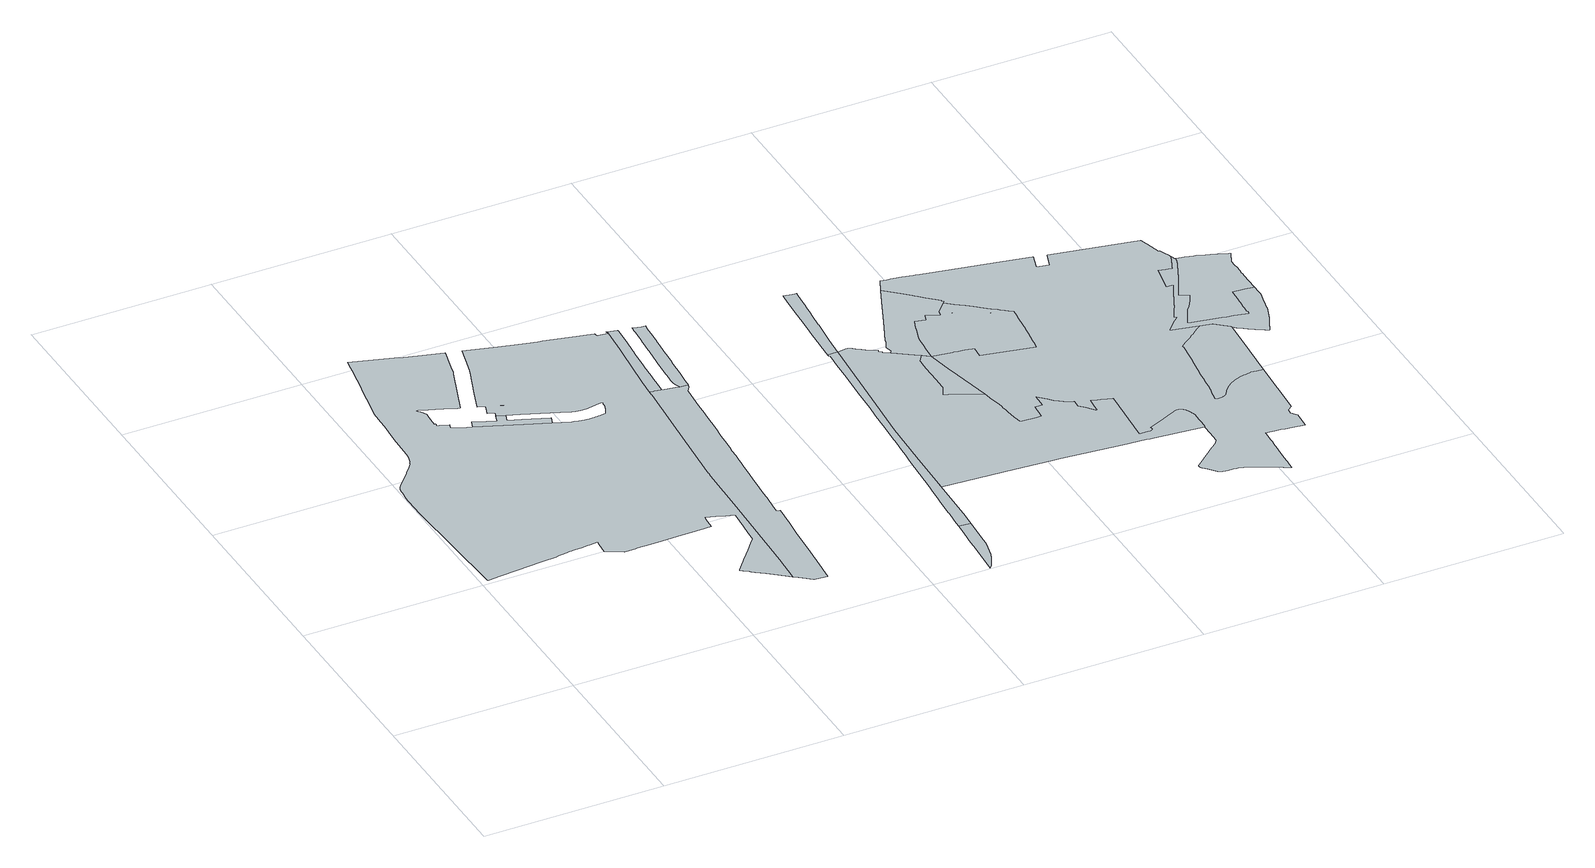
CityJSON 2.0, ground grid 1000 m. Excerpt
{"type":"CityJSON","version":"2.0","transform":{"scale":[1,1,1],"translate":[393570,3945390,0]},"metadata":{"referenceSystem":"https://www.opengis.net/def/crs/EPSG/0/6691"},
"CityObjects":{
"object1":{"type":"GenericCityObject","attributes":{"function":"25","validFromType":"1","custodian":"江東区","notificationNumber":"江東区告示第157号","prefecture":"13","city":"13100"},"geometry":[{"type":"MultiSurface","lod":"1","boundaries":[[[0,1,2,3,4,5,6,7,8,9,10,11,12,13,14,15,16,17,18,19,20,21,22,23,24,25,26,27,28,29,30,31,32,33,34,35,36,37,38,39,40,41,42,43,44,45,46,47,48,49,50,51,52,53,54,55,56,57,58,59,60,61,62,63,64,65,66,67,68,69,70,71,72,73,74,75,76,77,78,79,80,81,82,83,84,85,86,87,88,89,90,91,92,93,94,95,96,97,98,99,100,101,102,103,104,105,106,107,108,109,110,111,112,113,114,115,116,117,118,119,120,121,122,123,124,125,126,127,128,129,130,131,132,133,134,135,136,137,138,139,140,141,142,143,144,145,146,147,148,149,150,151,152,153,154,155,156,157,158,159,160,161,162,163,164,165,166,167,168,169,170,171,172,173,174,175,176,177,178,179,180,181,182,183,184,185,186,187,188,189,190,191,192,193,194,195,196,197,198,199,200,201,202,203,204,205,206,207,208,209,210,211,212,213,214,215,216,217,218,219,220,221,222,223,224,225,226,227,228,229,230,231,232,233,234,235,236,237,238,239,240,241,242,243,244,245,246,247,248,249,250,251,252,253,254,255,256,257,258,259,260,261,262,263,264,265,266,267,268,269,270,271,272,273,274,275,276,277,278,279,280,281,282,283,284,285,286,287,288,289,290,291,292,293,294,295,296,297,298,299,300,301,302,303,304,305,306,307,308,309,310,311,312,313,314,315,316,317,318,319,320,321,322,323,324,325,326,327,328,329,330,331,332,333,334,335,336,337,338,339,340,341,342,343,344,345,346,347,348,349,350,351,352,353,354,355,356,357,358,359,360,361,362,363,364,365,366,367,368,369,370,371,372,373,374,375,376,377,378,379,380,381,382,383,384,385,386,387,388,389,390,391,392,393,394,395,396,397,398,399,400,401,402,403,404,405,406,407,408,409,410,411,412,413,414,415,416,417,418,419,420,421,422,423,424,425,426,427,428,429,430,431,432,433,434,435,436,437,438,439,440,441,442,443,444,445,446,447,448,449,450,451,452,453,454,455,456,457,458,459,460,461,462,463,464,465,466,467,468,469,470,471,472,473,474,475,476,477,478,479,480,481,482,483,484,485,486,487,488,489,490,491,492,493,494,495,496,497,498,499,500,501,502,503,504,505,506,507,508,509,510,511,512,513,514,515,516,517,518,519,520,521,522]]]}]},
"object2":{"type":"GenericCityObject","attributes":{"function":"5","validFromType":"1","custodian":"東京都","notificationNumber":"不明","prefecture":"13","city":"13100","floorAreaRate":3},"geometry":[{"type":"MultiSurface","lod":"1","boundaries":[[[523,524,53,54,55,56,57,525,526,527,528,234,529,530,531,532,533,534,535,536,537,538,539,540,541,542,543,544,545,546,547,548,549,550,551,552,553,554,555,232,556,557,558,559,58,560,561,562,563,564]]]}]},
"object3":{"type":"GenericCityObject","attributes":{"function":"13","validFromType":"1","custodian":"東京都","notificationNumber":"不明","prefecture":"13","city":"13100","floorAreaRate":2},"geometry":[{"type":"MultiSurface","lod":"1","boundaries":[[[565,513,512,511,510,509,508,507,506,505,566,567,568,569,570,571,572,573,574,575,576,577,578,579,580,581,582,583,584,585,586,587,588,589,590,591,592,593,594,595,596,597,598,599,600,601,602,603,604,605,606,607,608,609,610,611,612]]]}]},
"object4":{"type":"GenericCityObject","attributes":{"function":"25","validFromType":"1","custodian":"江東区","notificationNumber":"江東区告示第157号","prefecture":"13","city":"13100"},"geometry":[{"type":"MultiSurface","lod":"1","boundaries":[[[613,614,615,616,617,618,619,620,621,622,623,624,625,626,627,628,629,630,631,632,633,634,635,636,637,638,639,640,641,642,643,644,645,646,647,648,649,650,651,652,653,654,655,656,657,658,659,660,661,662,663,664,665,666,667,668,669,670,671,672,673,674,675,676,606,607,608,609,677,678,679,680,681,682,683,684,685,686,687,688,689,690,522,521,520,519,518,517,516,515,514,513,512,511,510,509,508,507,506,505,566,567,568,569,570,571,572,573,574,575,576,577,578,579,580,581,582,583,584,585,586,587,588,589,590,591,592,593,594,595,596,597,598,599,600,601,602,603,604,605,691,692,693,694,695,696,697,698,699,700,701,702,703,704,705,706,707,708,709,710]]]}]},
"object5":{"type":"GenericCityObject","attributes":{"function":"18","validFromType":"3","custodian":"江戸川区","notificationNumber":"江戸川区告示第281号","prefecture":"13","city":"13100"},"geometry":[{"type":"MultiSurface","lod":"1","boundaries":[[[711,712,713,714,715,716,717,718,719,720,721,722,723,724,725,726,727,728,729,730,731,732,733,734,735,736,737,738,739,740,741,742,743,744,745,746,747,748,749,750]]]}]},
"object6":{"type":"GenericCityObject","attributes":{"function":"25","validFromType":"3","custodian":"江戸川区","notificationNumber":"江戸川区告示第14号","prefecture":"13","city":"13100"},"geometry":[{"type":"MultiSurface","lod":"1","boundaries":[[[751,752,753,754,755,756,757,758,759,760,761,762,763,764,720,721,722,723,724,725,726,727,728,729,730,731,732,733,734,735,736,737,738,739,740,741,742,743,744,745,746,747,748,749,765,766,767,768,769,770,771,772,773,774,775,776,777,778,779,711,712,713,714,715,716,717,718,780,781,782,783,784,785,786,787,788,789,790]]]}]},
"object7":{"type":"GenericCityObject","attributes":{"function":"3","validFromType":"3","custodian":"東京都","notificationNumber":"東京都告示第1073号","prefecture":"13","city":"13100","floorAreaRate":2},"geometry":[{"type":"MultiSurface","lod":"1","boundaries":[[[713,714,715,716,717,718,719,720,721,722,723,724,725,726,727,728,729,730,731,732,733,734,735,736,737,738,739,740,741,742,791]]]}]},
"object8":{"type":"GenericCityObject","attributes":{"function":"5","validFromType":"3","custodian":"東京都","notificationNumber":"東京都告示第1073号","prefecture":"13","city":"13100","floorAreaRate":2},"geometry":[{"type":"MultiSurface","lod":"1","boundaries":[[[792,793,794,795,796,797,798,799,800,801,802,803,804,805,806]]]}]},
"object9":{"type":"GenericCityObject","attributes":{"function":"3","validFromType":"3","custodian":"東京都","notificationNumber":"東京都告示第1073号","prefecture":"13","city":"13100","floorAreaRate":2},"geometry":[{"type":"MultiSurface","lod":"1","boundaries":[[[807,808,809,810,811,812,813,814,815,816,719,718,717,716,715,714,713,791,817,818,819,820,821,822,823,824,825,826,827,828,829,830,831,832,833,834,835,836,837,838,839,840,841,842,843,844,845,846,847,848,849,850,851,852,853,854,855,856,857,858,859,860,861,862,863,864,865,866,867,868,869,870,871,872,873,874,875,876,877,878,879,880,881,882,883,884,885,886,887,888,889,890,891,892,893,894,895,896,897,898,899,900,901,902,903,904,905,906,907,908,909,910,911,912,913,914,915,916,917,918,919,920,921,922,923,924,925,926,927,928,929,930,931,932,933,803,802,801,800,799,798,797,796,795,794,793,792,934,935,936,937,938,939,940,941,942,943,944,945,946,947,948,949,950,951,952,953,954,955,956,957]]]}]},
"object10":{"type":"GenericCityObject","attributes":{"function":"5","validFromType":"3","custodian":"東京都","notificationNumber":"東京都告示第1073号","prefecture":"13","city":"13100","floorAreaRate":3},"geometry":[{"type":"MultiSurface","lod":"1","boundaries":[[[958,959,960,961,962,963,964,965,966,967,968,969,970,971,972,973,974,935,934,792,806,975,976,977,978,979,980,981,982,983,984,985,986,987,988,989,990,991,992]]]}]},
"object11":{"type":"GenericCityObject","attributes":{"function":"24","validFromType":"3","custodian":"江戸川区","notificationNumber":"江戸川区告示第282号","prefecture":"13","city":"13100"},"geometry":[{"type":"MultiSurface","lod":"1","boundaries":[[[993,994,995,989,988,987,986,985,984,983,982,981,980,979,978,977,976,975,806,996,997,998,999,1000,1001,1002,1003,1004,1005,1006,1007,1008,1009,1010,1011,1012,1013,1014,1015,1016,1017,1018,1019,1020,1021,1022,1023,1024,1025,1026,1027,1028]]]}]},
"object12":{"type":"GenericCityObject","attributes":{"function":"9","validFromType":"3","custodian":"東京都","notificationNumber":"東京都告示第1073号","prefecture":"13","city":"13100","floorAreaRate":4},"geometry":[{"type":"MultiSurface","lod":"1","boundaries":[[[989,988,987,986,985,984,983,982,981,980,979,978,977,976,975,806,996,997,1029,1030,1031,1032,1033,1034,1035,1036,1037,1038,1039,1040,1041,1042,1043,1044,1045,1046,1047,1048,1049,1050,1051,1052,1053,1054,1055,1056,1057,1058,1059,1060,1061,1003,1004,1005,1006,1007,1008,1009,1010,1011,1012,1013,1014,1015,1016,1017,1018,1019,1020,1021,1022,1023,1024,1025,1026,1027,1028,993,994,995]]]}]},
"object13":{"type":"GenericCityObject","attributes":{"function":"10","validFromType":"3","custodian":"東京都","notificationNumber":"東京都告示第1073号","prefecture":"13","city":"13100","floorAreaRate":5},"geometry":[{"type":"MultiSurface","lod":"1","boundaries":[[[1061,1060,1059,1058,1057,1056,1055,1054,1053,1052,1051,1050,1049,1048,1047,1046,1045,1044,1043,1042,1041,1040,1039,1038,1037,1036,1035,1034,1033,1032,1031,1030,1029,997,998,999,1000,1001,1002,1003]]]}]},
"object14":{"type":"GenericCityObject","attributes":{"function":"18","validFromType":"3","custodian":"江戸川区","notificationNumber":"江戸川区告示第455号","prefecture":"13","city":"13100"},"geometry":[{"type":"MultiSurface","lod":"1","boundaries":[[[805,804,803,933,932,931,930,929,928,927,926,925,924,923,922,921,920,919,918,917,916,915,914,913,912,911,910,909,908,907,906,905,904,903,902,901,900,899,898,897,896,895,894,893,892,891,890,889,888,887,886,885,884,883,882,881,880,879,878,877,876,875,874,873,872,871,870,869,868,867,866,865,864,863,862,861,860,859,858,857,856,855,854,853,852,851,850,849,848,847,846,845,844,843,842,841,840,839,838,837,836,835,834,833,832,831,830,829,828,827,826,825,1062,1063,1064,1065,1066,1067,1068,1069,1070,1071,1072,1073,1074,1075,1076,1077,1078,1079,1080,1081,1082,1083,1084,1085,1086,1087,1088,1089,1090,1091,1092,1093,1094,1095,1096,1097,1098,1099,1100,1101,1102,1103,1104,1105,1106,1107,1108,1109,1110,1111,1112,1113,1114,1115,1116,1117,1118,1119,1120,1121,1122,1123,1124,1125,1126,1127,1128,1129,1130,1131,1132,1133,1134,1135,1136,1137,1138,1139,1140,1141,1142,1143,1144,1145,1146,1147,1148,1149,1150,1151,1152,1153,1154,1155,1156,1157,1158,1159,1160,1161,1162,1163,1164,1165,1166,1167,1168,1169,1170,1171,1172,1173,1174,1175,1176,1177,1178,1179,1180,1181,1182,1183,1184,1185,1186,1187,1188,1189,1190,1191,1192,1193,1194,1195,1196,1197,1198,1199,1200,1201,1202,1203,1204,1205,1206,1207,1208,1209,1210,1211,1212,1213,1214,1215,1216,1217,1218,1219,1220,1221,1222,1223,1224,1225,1226,1227,1228,1229,1230,1231,1232,1233,1234,1235,1236,1237,1238,1239,1240,1241,1242,1243,1244,1245,1246,1247,1248,1249,1250,1251,1252,1253,1254,1255,1256,1257,1258,1259,1260,1261,1262,1263,1264,1265,1266,967,968,969,970,971,972,973,974,935,934,792,806],[975,976,977,978,979,980,981,982,983,984,985,986,987,988,989,995,994,993,1028,1027,1026,1025,1024,1023,1022,1021,1020,1019,1018,1017,1016,1015,1014,1013,1012,1011,1010,1009,1008,1007,1006,1005,1004,1003,1002,1001,1000,999,998,997,996,806]]]}]},
"object15":{"type":"GenericCityObject","attributes":{"function":"9","validFromType":"3","custodian":"東京都","notificationNumber":"東京都告示第1073号","prefecture":"13","city":"13100","floorAreaRate":3},"geometry":[{"type":"MultiSurface","lod":"1","boundaries":[[[996,806,805,804,1267,1268,1269,1270,1271,1272,1273,1274,1209,1210,1211,1275,1276,1277,1278,1279,1007,1006,1005,1004,1003,1002,1001,1000,999,998,997]]]}]},
"object16":{"type":"GenericCityObject","attributes":{"function":"11","validFromType":"3","custodian":"東京都","notificationNumber":"東京都告示第1073号","prefecture":"13","city":"13100","floorAreaRate":3},"geometry":[{"type":"MultiSurface","lod":"1","boundaries":[[[1280,1281,1282,1283,1284,1285,1286,1287,1288,1289,1290,1291,1292,1293,1294,1023,1022,1021,1020,1019,1018,1017,1016,1295,1296,1297,1298,1299,1300,1301,1302,1303,1304,1305,1306,1307,1308,1309,1310,1311]]]}]},
"object17":{"type":"GenericCityObject","attributes":{"function":"5","validFromType":"3","custodian":"東京都","notificationNumber":"東京都告示第1073号","prefecture":"13","city":"13100","floorAreaRate":3},"geometry":[{"type":"MultiSurface","lod":"1","boundaries":[[[1253,1254,1255,1256,1257,1258,1259,1312,1311,1310,1309,1308,1307,1306,1305,1304,1303,1302,1301,1300,1299,1298,1297,1296,1295,1016,1015,1014,1013,1012,1011,1010,1009,1008,1007,1279,1278,1277,1276,1275,1211,1212,1213,1214,1215,1216,1217,1218,1219,1220,1221,1222,1223,1224,1225,1226,1227,1228,1229,1230,1231,1232,1233,1234,1235,1236,1237,1238,1239,1240,1241,1242,1243,1244,1245,1246,1247,1248,1249,1250,1251,1252]]]}]},
"object18":{"type":"GenericCityObject","attributes":{"function":"18","validFromType":"3","custodian":"江戸川区","notificationNumber":"江戸川区告示第13号","prefecture":"13","city":"13100","maximumBuildingHeight":16},"geometry":[{"type":"MultiSurface","lod":"1","boundaries":[[[1313,1314,1315,1208,1207,1206,1205,1204,1203,1202,1201,1200,1199,1198,1197,1196,1195,1194,1193,1192,1191,1190,1189,1188,1187,1186,1185,1184,1183,1182,1181,1180,1179,1178,1177,1176,1175,1174,1173,1172,1171,1170,1169,1168,1167,1166,1165,1164,1163,1162,1161,1160,1159,1158,1157,1156,1155,1154,1153,1152,1151,1150,1149,1148,1147,1146,1145,1144,1143,1142,1141,1140,1139,1138,1137,1316,1317]]]}]},
"object19":{"type":"GenericCityObject","attributes":{"function":"5","validFromType":"3","custodian":"東京都","notificationNumber":"東京都告示第62号","prefecture":"13","city":"13100","floorAreaRate":2},"geometry":[{"type":"MultiSurface","lod":"1","boundaries":[[[1313,1314,1315,1208,1207,1206,1205,1204,1203,1202,1201,1200,1199,1198,1197,1196,1195,1194,1193,1192,1191,1190,1189,1188,1187,1186,1185,1184,1183,1182,1181,1180,1179,1178,1177,1176,1175,1174,1173,1172,1171,1170,1169,1168,1167,1166,1165,1164,1163,1162,1161,1160,1159,1158,1157,1156,1155,1154,1153,1152,1151,1150,1149,1148,1147,1146,1145,1144,1143,1142,1141,1140,1139,1138,1137,1316,1317]]]}]},
"object20":{"type":"GenericCityObject","attributes":{"function":"9","validFromType":"3","custodian":"東京都","notificationNumber":"東京都告示第1073号","prefecture":"13","city":"13100","floorAreaRate":4},"geometry":[{"type":"MultiSurface","lod":"1","boundaries":[[[1318,1319,1242,1241,1240,1239,1238,1237,1236,1235,1234,1233,1232,1231,1230,1229,1228,1227,1226,1225,1224,1223,1222,1221,1220,1219,1218,1217,1216,1215,1214,1213,1212,1211,1210,1209,1208,1315,1314,1313,1317,1320,1321,1322,1323,1324,1325,1326,1327,1328,1329,1330,1331,1332,1333,1334,1335,1336,1337,1338,1339,1340,1341,1342,1343,1344,1345,1346,1347,1348,1349,1350,1351,1352,1353,1354,1355,1356,1357,1358,1359,1360,1361,1362,1363,1364,1365,1366,1367,1368,1369,1370,1371,1372,1373,1374,1375,1376,1377,1378,1379,1380,1381,1382,1383,1384,1385,1386,1387,1388,1389,1390,1391,1392,1393,1394,1395,1396,1397,1398,1399,1400,1401,1402,1403,1404]]]}]},
"object21":{"type":"GenericCityObject","attributes":{"function":"10","validFromType":"3","custodian":"東京都","notificationNumber":"東京都告示第1073号","prefecture":"13","city":"13100","floorAreaRate":5},"geometry":[{"type":"MultiSurface","lod":"1","boundaries":[[[1404,1403,1402,1401,1400,1399,1398,1397,1396,1395,1394,1393,1392,1391,1390,1389,1388,1387,1386,1385,1384,1383,1382,1381,1380,1379,1378,1377,1376,1375,1374,1373,1372,1371,1370,1369,1368,1367,1366,1365,1364,1363,1362,1361,1360,1359,1358,1357,1356,1355,1354,1353,1352,1351,1405,1406,1407,1408,1409,1410,1411,1412,1413,1414,1415,1416,1417,1418,1419,1420,1421,1422,1423,1424,1425,1426,1427,1428,1429,1430,1431,1432,1433,1434]]]}]}
},
"vertices":[
[1560,2739,0],[1562,2723,0],[1524,2727,0],[1518,2727,0],[1513,2728,0],[1507,2729,0],[1505,2729,0],[1503,2751,0],[1374,2780,0],[1244,2809,0],[1219,2814,0],[1142,2831,0],[1021,2862,0],[934,2885,0],[845,2909,0],[811,2775,0],[808,2762,0],[803,2748,0],[803,2747,0],[803,2746,0],[803,2745,0],[803,2744,0],[802,2744,0],[802,2743,0],[802,2742,0],[802,2741,0],[801,2740,0],[801,2739,0],[801,2738,0],[801,2737,0],[800,2736,0],[800,2735,0],[800,2734,0],[800,2733,0],[799,2733,0],[799,2732,0],[799,2731,0],[799,2730,0],[798,2730,0],[798,2729,0],[798,2728,0],[798,2727,0],[797,2726,0],[797,2725,0],[797,2724,0],[796,2723,0],[796,2722,0],[796,2721,0],[731,2546,0],[689,2433,0],[688,2431,0],[719,2419,0],[724,2417,0],[729,2415,0],[707,2358,0],[745,2343,0],[737,2319,0],[736,2319,0],[782,2301,0],[850,2275,0],[1082,2184,0],[1083,2184,0],[1084,2184,0],[1085,2183,0],[1087,2183,0],[1088,2183,0],[1089,2182,0],[1090,2182,0],[1092,2182,0],[1093,2181,0],[1094,2181,0],[1095,2181,0],[1096,2180,0],[1098,2180,0],[1099,2180,0],[1100,2179,0],[1101,2179,0],[1102,2179,0],[1104,2178,0],[1105,2178,0],[1106,2178,0],[1107,2178,0],[1109,2177,0],[1110,2177,0],[1111,2177,0],[1112,2177,0],[1114,2177,0],[1115,2176,0],[1116,2176,0],[1117,2176,0],[1119,2176,0],[1120,2176,0],[1121,2175,0],[1122,2175,0],[1124,2175,0],[1125,2175,0],[1126,2175,0],[1127,2175,0],[1129,2175,0],[1130,2174,0],[1131,2174,0],[1133,2174,0],[1134,2174,0],[1135,2174,0],[1136,2174,0],[1138,2174,0],[1139,2174,0],[1140,2174,0],[1141,2174,0],[1143,2174,0],[1144,2174,0],[1145,2174,0],[1146,2174,0],[1148,2174,0],[1149,2174,0],[1150,2174,0],[1152,2174,0],[1153,2174,0],[1154,2174,0],[1155,2174,0],[1157,2174,0],[1158,2174,0],[1159,2174,0],[1160,2174,0],[1162,2174,0],[1163,2174,0],[1164,2174,0],[1165,2174,0],[1167,2174,0],[1168,2175,0],[1169,2175,0],[1170,2175,0],[1172,2175,0],[1173,2175,0],[1174,2175,0],[1175,2175,0],[1177,2176,0],[1178,2176,0],[1179,2176,0],[1181,2176,0],[1244,2185,0],[1263,2188,0],[1261,2178,0],[1261,2175,0],[1260,2167,0],[1260,2164,0],[1260,2160,0],[1260,2157,0],[1259,2154,0],[1258,2150,0],[1245,2119,0],[1234,2093,0],[1194,2087,0],[1193,2087,0],[1191,2087,0],[1189,2086,0],[1187,2086,0],[1185,2086,0],[1184,2086,0],[1182,2085,0],[1180,2085,0],[1178,2085,0],[1176,2085,0],[1174,2085,0],[1173,2085,0],[1171,2084,0],[1169,2084,0],[1167,2084,0],[1165,2084,0],[1164,2084,0],[1162,2084,0],[1160,2084,0],[1158,2084,0],[1156,2084,0],[1154,2084,0],[1153,2084,0],[1151,2084,0],[1149,2084,0],[1147,2084,0],[1145,2084,0],[1143,2084,0],[1142,2084,0],[1140,2084,0],[1138,2084,0],[1136,2084,0],[1134,2084,0],[1132,2084,0],[1131,2084,0],[1129,2084,0],[1127,2084,0],[1125,2085,0],[1123,2085,0],[1121,2085,0],[1120,2085,0],[1118,2085,0],[1116,2085,0],[1114,2086,0],[1112,2086,0],[1110,2086,0],[1109,2086,0],[1107,2087,0],[1105,2087,0],[1103,2087,0],[1101,2087,0],[1099,2088,0],[1098,2088,0],[1096,2088,0],[1094,2089,0],[1092,2089,0],[1090,2089,0],[1089,2090,0],[1087,2090,0],[1085,2091,0],[1083,2091,0],[1082,2091,0],[1080,2092,0],[1078,2092,0],[1076,2093,0],[1074,2093,0],[1073,2094,0],[1071,2094,0],[1069,2094,0],[1067,2095,0],[1066,2095,0],[1064,2096,0],[1062,2097,0],[1060,2097,0],[1059,2098,0],[1057,2098,0],[1055,2099,0],[1053,2099,0],[1051,2100,0],[957,2137,0],[828,2187,0],[588,2280,0],[536,2300,0],[534,2300,0],[532,2301,0],[530,2302,0],[528,2303,0],[526,2304,0],[524,2304,0],[522,2305,0],[520,2306,0],[518,2307,0],[516,2308,0],[514,2309,0],[512,2310,0],[509,2311,0],[507,2312,0],[505,2313,0],[503,2314,0],[501,2315,0],[499,2316,0],[497,2317,0],[495,2318,0],[493,2320,0],[491,2321,0],[489,2322,0],[487,2323,0],[486,2324,0],[484,2325,0],[493,2348,0],[494,2350,0],[457,2364,0],[448,2368,0],[447,2367,0],[440,2368,0],[434,2368,0],[434,2372,0],[435,2380,0],[435,2382,0],[435,2389,0],[429,2389,0],[432,2455,0],[434,2485,0],[434,2486,0],[432,2488,0],[431,2491,0],[430,2493,0],[428,2496,0],[427,2498,0],[426,2500,0],[424,2503,0],[423,2505,0],[421,2507,0],[419,2510,0],[418,2512,0],[416,2514,0],[415,2517,0],[413,2519,0],[411,2521,0],[409,2523,0],[407,2526,0],[406,2528,0],[404,2530,0],[402,2532,0],[400,2534,0],[398,2536,0],[397,2537,0],[399,2541,0],[401,2541,0],[402,2540,0],[406,2539,0],[411,2537,0],[423,2533,0],[428,2531,0],[440,2526,0],[441,2525,0],[460,2518,0],[528,2491,0],[532,2489,0],[561,2478,0],[597,2464,0],[608,2460,0],[715,2749,0],[716,2750,0],[716,2751,0],[716,2752,0],[717,2753,0],[717,2754,0],[717,2755,0],[718,2756,0],[718,2757,0],[718,2758,0],[718,2759,0],[719,2759,0],[719,2760,0],[719,2761,0],[719,2762,0],[719,2763,0],[720,2763,0],[721,2763,0],[732,2810,0],[763,2932,0],[654,2962,0],[539,2997,0],[522,3002,0],[519,3003,0],[291,3073,0],[287,3045,0],[280,3001,0],[277,2983,0],[271,2953,0],[256,2872,0],[240,2793,0],[230,2743,0],[230,2742,0],[204,2607,0],[201,2526,0],[200,2483,0],[193,2377,0],[191,2357,0],[186,2214,0],[186,2208,0],[185,2202,0],[185,2196,0],[184,2189,0],[183,2183,0],[181,2177,0],[180,2171,0],[178,2166,0],[177,2160,0],[175,2155,0],[173,2150,0],[171,2145,0],[168,2139,0],[165,2134,0],[163,2128,0],[160,2123,0],[156,2118,0],[153,2112,0],[149,2107,0],[146,2102,0],[142,2098,0],[138,2093,0],[114,2066,0],[110,2061,0],[33,1973,0],[32,1972,0],[31,1971,0],[31,1970,0],[30,1970,0],[30,1969,0],[29,1968,0],[29,1967,0],[28,1966,0],[28,1965,0],[27,1964,0],[26,1963,0],[26,1962,0],[25,1961,0],[25,1960,0],[24,1959,0],[24,1958,0],[23,1957,0],[23,1956,0],[23,1955,0],[22,1955,0],[22,1954,0],[21,1953,0],[21,1952,0],[21,1951,0],[20,1950,0],[20,1949,0],[20,1948,0],[19,1948,0],[19,1947,0],[19,1946,0],[19,1945,0],[18,1944,0],[18,1943,0],[18,1942,0],[17,1941,0],[17,1940,0],[17,1939,0],[16,1938,0],[16,1937,0],[16,1936,0],[16,1935,0],[16,1934,0],[15,1934,0],[15,1933,0],[15,1932,0],[15,1931,0],[15,1930,0],[15,1929,0],[14,1928,0],[14,1927,0],[14,1926,0],[14,1925,0],[14,1924,0],[14,1923,0],[14,1922,0],[14,1921,0],[14,1920,0],[11,1898,0],[9,1883,0],[8,1876,0],[8,1869,0],[7,1863,0],[7,1856,0],[6,1850,0],[6,1843,0],[6,1836,0],[6,1832,0],[7,1712,0],[7,1708,0],[41,1034,0],[42,1026,0],[116,1033,0],[217,1042,0],[352,1055,0],[441,1063,0],[452,1065,0],[452,1067,0],[464,1068,0],[467,1069,0],[509,1073,0],[513,1074,0],[532,1075,0],[547,1077,0],[594,1080,0],[624,1083,0],[636,1083,0],[682,1088,0],[680,1064,0],[679,1052,0],[677,1033,0],[675,1018,0],[675,1014,0],[674,1000,0],[762,949,0],[823,950,0],[834,951,0],[907,952,0],[974,953,0],[1057,955,0],[1136,956,0],[1212,957,0],[1248,958,0],[1252,1008,0],[1255,1043,0],[1308,1026,0],[1356,1011,0],[1402,997,0],[1397,937,0],[1393,885,0],[1388,826,0],[1383,767,0],[1355,734,0],[1318,690,0],[1292,660,0],[1262,624,0],[1249,607,0],[1244,601,0],[1200,548,0],[1198,546,0],[1212,535,0],[1238,514,0],[1244,509,0],[1260,496,0],[1304,461,0],[1352,423,0],[1395,388,0],[1408,377,0],[1418,546,0],[1437,1087,0],[1447,1364,0],[1448,1385,0],[1448,1387,0],[1474,1698,0],[1510,2138,0],[1510,2139,0],[1520,2264,0],[1521,2277,0],[1533,2396,0],[1536,2423,0],[1546,2526,0],[1552,2586,0],[1554,2606,0],[1561,2691,0],[1565,2738,0],
[800,2388,0],[798,2389,0],[730,2303,0],[721,2276,0],[621,2315,0],[604,2322,0],[578,2253,0],[643,2227,0],[623,2171,0],[618,2156,0],[613,2142,0],[605,2121,0],[596,2101,0],[592,2088,0],[589,2081,0],[588,2077,0],[587,2071,0],[588,2066,0],[589,2062,0],[591,2056,0],[587,2045,0],[594,2042,0],[641,2024,0],[640,2022,0],[778,1970,0],[779,1973,0],[779,1975,0],[836,1953,0],[879,1936,0],[896,1980,0],[914,2027,0],[930,2068,0],[941,2095,0],[973,2179,0],[839,2231,0],[766,2259,0],[773,2278,0],[782,2303,0],[789,2322,0],[795,2336,0],[810,2377,0],[812,2383,0],
[1512,2165,0],[1433,357,0],[1493,307,0],[1566,301,0],[1578,447,0],[1585,536,0],[1601,724,0],[1602,738,0],[1608,809,0],[1619,933,0],[1599,936,0],[1603,990,0],[1609,1065,0],[1612,1105,0],[1618,1190,0],[1623,1250,0],[1626,1282,0],[1629,1333,0],[1632,1372,0],[1635,1402,0],[1636,1424,0],[1640,1467,0],[1643,1515,0],[1646,1546,0],[1650,1608,0],[1654,1659,0],[1656,1687,0],[1658,1703,0],[1661,1743,0],[1664,1786,0],[1667,1827,0],[1671,1877,0],[1674,1925,0],[1679,1985,0],[1684,2052,0],[1687,2083,0],[1688,2090,0],[1706,2116,0],[1710,2123,0],[1711,2132,0],[1711,2134,0],[1669,2139,0],[1647,2142,0],[1633,2145,0],[1575,2155,0],[1572,2155,0],[1540,2161,0],[1534,2162,0],
[1728,2702,0],[1718,2707,0],[1692,2712,0],[1692,2710,0],[1690,2686,0],[1689,2674,0],[1683,2598,0],[1682,2587,0],[1676,2505,0],[1675,2493,0],[1666,2383,0],[1665,2370,0],[1657,2267,0],[1657,2256,0],[1654,2225,0],[1654,2210,0],[1654,2209,0],[1654,2208,0],[1654,2207,0],[1653,2206,0],[1653,2205,0],[1653,2204,0],[1653,2203,0],[1653,2202,0],[1653,2201,0],[1653,2200,0],[1653,2199,0],[1654,2199,0],[1654,2198,0],[1654,2197,0],[1654,2196,0],[1654,2195,0],[1654,2194,0],[1654,2193,0],[1654,2192,0],[1654,2191,0],[1654,2190,0],[1654,2189,0],[1654,2188,0],[1655,2187,0],[1655,2186,0],[1655,2185,0],[1655,2184,0],[1655,2183,0],[1655,2182,0],[1656,2181,0],[1656,2180,0],[1656,2179,0],[1656,2178,0],[1656,2177,0],[1657,2176,0],[1657,2175,0],[1657,2174,0],[1658,2173,0],[1658,2172,0],[1658,2171,0],[1658,2170,0],[1659,2170,0],[1659,2169,0],[1659,2168,0],[1659,2167,0],[1660,2166,0],[1660,2165,0],[1660,2164,0],[1579,2214,0],[1581,2260,0],[1582,2271,0],[1589,2357,0],[1590,2376,0],[1591,2387,0],[1593,2405,0],[1600,2501,0],[1601,2511,0],[1608,2592,0],[1609,2605,0],[1614,2676,0],[1617,2716,0],[1618,2727,0],[1712,2135,0],[1713,2149,0],[1716,2179,0],[1718,2208,0],[1722,2249,0],[1725,2293,0],[1729,2337,0],[1731,2368,0],[1735,2408,0],[1737,2431,0],[1740,2470,0],[1743,2506,0],[1747,2557,0],[1747,2560,0],[1750,2589,0],[1752,2623,0],[1755,2654,0],[1756,2673,0],[1758,2697,0],[1759,2699,0],
[2417,494,0],[2417,505,0],[2436,1052,0],[2446,1318,0],[2470,1616,0],[2506,2057,0],[2506,2059,0],[2507,2061,0],[2507,2065,0],[2451,2062,0],[2451,2058,0],[2452,2055,0],[2453,2054,0],[2457,2049,0],[2451,1962,0],[2446,1867,0],[2440,1768,0],[2435,1693,0],[2431,1621,0],[2427,1545,0],[2422,1472,0],[2417,1401,0],[2413,1337,0],[2407,1263,0],[2404,1208,0],[2401,1175,0],[2399,1140,0],[2396,1092,0],[2391,1036,0],[2383,909,0],[2373,765,0],[2372,762,0],[2372,761,0],[2365,662,0],[2365,657,0],[2356,534,0],[2357,534,0],[2352,460,0],[2348,410,0],[2411,405,0],
[2553,2622,0],[2538,2622,0],[2489,2632,0],[2489,2630,0],[2488,2616,0],[2483,2551,0],[2478,2475,0],[2474,2404,0],[2469,2341,0],[2464,2258,0],[2459,2187,0],[2455,2124,0],[2452,2082,0],[2452,2078,0],[2348,409,0],[2345,366,0],[2337,254,0],[2333,192,0],[2326,83,0],[2320,4,0],[2333,24,0],[2349,52,0],[2363,82,0],[2375,112,0],[2385,144,0],[2392,175,0],[2398,208,0],[2402,240,0],[2402,250,0],[2516,2179,0],[2528,2292,0],[2531,2320,0],[2531,2324,0],[2541,2428,0],[2541,2429,0],[2547,2489,0],[2549,2511,0],[2550,2517,0],[2557,2604,0],[2559,2621,0],
[2426,758,0],
[2865,1848,0],[2838,1808,0],[2837,1805,0],[2836,1783,0],[2835,1736,0],[2834,1627,0],[2833,1556,0],[2833,1547,0],[2832,1544,0],[2807,1492,0],[2829,1481,0],[2990,1401,0],[2935,1663,0],[2934,1672,0],[2903,1820,0],
[2585,2058,0],[2582,2060,0],[2578,2063,0],[2575,2065,0],[2571,2066,0],[2567,2068,0],[2566,2068,0],[2558,2069,0],[2553,2069,0],[2519,2066,0],[2821,735,0],[3027,722,0],[3071,720,0],[3401,690,0],[3525,679,0],[3547,677,0],[3568,675,0],[3836,651,0],[3837,651,0],[3838,666,0],[3839,701,0],[3839,719,0],[3840,747,0],[3840,765,0],[3840,768,0],[3840,771,0],[3838,777,0],[3837,781,0],[3836,784,0],[3833,793,0],[3825,812,0],[3825,813,0],[3821,821,0],[3818,825,0],[3816,828,0],[3812,832,0],[3808,835,0],[3805,837,0],[3803,838,0],[3800,839,0],[3797,841,0],[3795,842,0],[3792,844,0],[3788,845,0],[3785,845,0],[3782,845,0],[3778,845,0],[3772,843,0],[3766,841,0],[3759,839,0],[3741,831,0],[3689,808,0],[3595,767,0],[3597,763,0],[3597,759,0],[3598,758,0],[3598,757,0],[3598,755,0],[3598,754,0],[3597,753,0],[3597,751,0],[3596,750,0],[3596,748,0],[3595,746,0],[3594,745,0],[3593,743,0],[3592,742,0],[3590,741,0],[3589,740,0],[3588,740,0],[3586,739,0],[3584,738,0],[3583,738,0],[3582,738,0],[3580,737,0],[3579,737,0],[3567,738,0],[3537,739,0],[3517,740,0],[3543,1079,0],[3516,1088,0],[3503,1091,0],[3485,1097,0],[3452,1108,0],[3435,1115,0],[3431,1071,0],[3428,1020,0],[3412,1037,0],[3405,1045,0],[3385,1068,0],[3356,1100,0],[3358,1141,0],[3350,1144,0],[3327,1155,0],[3291,1181,0],[3270,1198,0],[3269,1199,0],[3262,1206,0],[3248,1222,0],[3209,1263,0],[3204,1185,0],[3176,1187,0],[3163,1188,0],[3161,1159,0],[3161,1153,0],[3157,1106,0],[3157,1099,0],[3131,1100,0],[3052,1104,0],[3040,1105,0],[3035,1128,0],[3029,1155,0],[3027,1163,0],[3025,1175,0],[3024,1182,0],[3021,1206,0],[3019,1232,0],[3018,1244,0],[3017,1257,0],[3017,1260,0],[3015,1274,0],[3013,1285,0],[3010,1303,0],[3003,1334,0],[3000,1349,0],[2996,1366,0],[2997,1366,0],[2834,1870,0],[2739,1938,0],[2704,1963,0],[2703,1964,0],[2702,1964,0],[2701,1965,0],[2699,1966,0],[2698,1967,0],[2697,1968,0],[2696,1968,0],[2694,1969,0],[2693,1970,0],[2692,1971,0],[2691,1971,0],[2689,1972,0],[2688,1973,0],[2687,1974,0],[2686,1974,0],[2688,1978,0],[2692,1985,0],[2637,2020,0],[2621,2032,0],[2608,2041,0],[2597,2050,0],
[3149,2265,0],[3136,2277,0],[3126,2287,0],[3120,2292,0],[3112,2300,0],[3084,2327,0],[3071,2339,0],[3063,2347,0],[3029,2379,0],[2945,2458,0],[2905,2369,0],[2867,2281,0],[2833,2205,0],[2765,2052,0],[2761,2035,0],[2742,1992,0],[2750,1954,0],[2908,1882,0],[2912,1919,0],[2917,1973,0],[2917,1975,0],[2922,1999,0],[2928,2018,0],[2933,2034,0],[2943,2065,0],[2950,2086,0],[2969,2136,0],[3026,2121,0],[3041,2161,0],[3111,2132,0],[3119,2163,0],[3171,2220,0],[3181,2231,0],[3170,2240,0],[3173,2243,0],
[3246,2157,0],[3235,2166,0],[3227,2173,0],[3015,1804,0],[3021,1804,0],[3040,1801,0],[3043,1800,0],[3066,1797,0],[3077,1796,0],[3117,1790,0],[3130,1788,0],[3122,1719,0],[3393,1666,0],[3409,1663,0],[3414,1703,0],[3417,1721,0],[3420,1741,0],[3421,1755,0],[3426,1787,0],[3428,1803,0],[3430,1813,0],[3433,1835,0],[3437,1866,0],[3441,1927,0],[3446,1960,0],[3450,1992,0],[3448,1995,0],[3428,2010,0],[3414,2021,0],[3413,2022,0],[3395,2037,0],[3387,2044,0],[3358,2066,0],[3330,2090,0],[3289,2123,0],[3259,2148,0],
[3026,1855,0],[3035,1930,0],[3039,1964,0],[3042,1997,0],[3044,2011,0],[3045,2024,0],[3046,2026,0],[3047,2038,0],[3049,2059,0],[3052,2085,0],[3055,2113,0],[3099,2103,0],[3118,2098,0],[3163,2086,0],[3170,2118,0],[3226,2069,0],[3287,2050,0],[3341,2033,0],[3340,2022,0],[3330,1940,0],[3324,1941,0],[3311,1827,0],[3310,1817,0],[3304,1764,0],[3299,1764,0],[3281,1767,0],[3255,1771,0],[3248,1772,0],[3223,1775,0],[3191,1780,0],[3180,1781,0],[3163,1784,0],[3141,1787,0],
[3837,650,0],[3836,636,0],[3836,600,0],[3835,549,0],[3835,531,0],[3834,527,0],[3832,518,0],[3829,512,0],[3824,504,0],[3814,492,0],[3809,488,0],[3788,471,0],[3782,465,0],[3758,444,0],[3704,398,0],[3664,364,0],[3658,359,0],[3656,357,0],[3655,355,0],[3654,353,0],[3654,351,0],[3653,349,0],[3653,347,0],[3653,344,0],[3654,342,0],[3655,340,0],[3657,337,0],[3662,330,0],[3681,309,0],[3702,283,0],[3708,275,0],[3712,271,0],[3715,268,0],[3724,263,0],[3730,260,0],[3738,257,0],[3746,254,0],[3753,252,0],[3766,251,0],[3792,250,0],[3806,250,0],[3813,249,0],[3828,247,0],[3838,245,0],[3847,242,0],[3854,240,0],[3862,237,0],[3870,234,0],[3879,230,0],[3895,221,0],[3937,199,0],[3984,174,0],[4024,153,0],[4047,140,0],[4059,134,0],[4060,166,0],[4061,172,0],[4066,250,0],[4072,335,0],[4073,346,0],[4075,382,0],[4076,399,0],[4080,461,0],[4081,468,0],[4130,462,0],[4173,457,0],[4185,455,0],[4236,449,0],[4264,445,0],[4276,444,0],[4289,442,0],[4296,535,0],[4270,568,0],[4274,597,0],[4301,620,0],[4326,976,0],[4316,975,0],[4311,975,0],[4308,975,0],[4302,976,0],[4292,976,0],[4282,977,0],[4276,979,0],[4264,982,0],[4261,982,0],[4258,982,0],[4244,979,0],[4229,976,0],[4218,975,0],[4207,972,0],[4196,969,0],[4183,964,0],[4170,960,0],[4159,955,0],[4151,951,0],[4139,944,0],[4132,940,0],[4124,934,0],[4118,930,0],[4112,925,0],[4107,920,0],[4103,917,0],[4098,912,0],[4091,904,0],[4080,892,0],[4076,885,0],[4064,864,0],[4062,861,0],[4061,860,0],[4053,855,0],[4043,851,0],[4040,849,0],[4038,848,0],[4032,846,0],[4028,845,0],[4012,846,0],[3994,848,0],[3994,853,0],[3998,884,0],[4005,912,0],[4009,930,0],[4011,941,0],[4013,955,0],[4014,968,0],[4018,1005,0],[4022,1038,0],[4025,1059,0],[4027,1078,0],[4033,1118,0],[4038,1156,0],[4041,1177,0],[4047,1220,0],[4054,1275,0],[4054,1279,0],[4057,1301,0],[4058,1310,0],[4059,1332,0],[4059,1340,0],[4069,1351,0],[4087,1364,0],[4105,1377,0],[4126,1392,0],[4141,1405,0],[4152,1413,0],[4163,1422,0],[4193,1446,0],[4219,1465,0],[4064,1495,0],[4124,1558,0],[4130,1564,0],[4148,1583,0],[4144,1586,0],[4138,1592,0],[4150,1616,0],[4174,1663,0],[4176,1666,0],[4183,1680,0],[4187,1691,0],[4212,1739,0],[4224,1770,0],[4231,1785,0],[4242,1807,0],[4244,1810,0],[4259,1842,0],[4261,1846,0],[4255,1847,0],[4224,1849,0],[4234,1899,0],[4240,1931,0],[4242,1943,0],[4246,1965,0],[4253,1997,0],[4272,1995,0],[4286,1993,0],[4293,1991,0],[4306,1988,0],[4316,1985,0],[4324,1982,0],[4331,2000,0],[4336,2010,0],[4367,2081,0],[4361,2098,0],[4352,2118,0],[4340,2148,0],[4332,2147,0],[4318,2203,0],[4310,2236,0],[4304,2258,0],[4300,2269,0],[4298,2276,0],[3894,2356,0],[3828,2369,0],[3822,2365,0],[3796,2282,0],[3727,2296,0],[3754,2382,0],[3753,2384,0],[3635,2407,0],[3184,2497,0],[3162,2501,0],[3151,2503,0],[3093,2515,0],[3034,2527,0],[3014,2527,0],[2979,2534,0],
[2950,1666,0],[2988,1704,0],[3039,1694,0],[3277,1648,0],[3579,1589,0],[3600,1561,0],[3630,1558,0],[3653,1576,0],[3661,1655,0],[3639,1683,0],[3610,1688,0],[3586,1669,0],[3509,1684,0],
[3558,2328,0],[3543,2342,0],[3517,2310,0],[3492,2279,0],[3466,2247,0],[3485,2229,0],[3496,2219,0],[3518,2198,0],[3489,2169,0],[3481,2150,0],[3473,2132,0],[3466,2116,0],[3459,2100,0],[3440,2082,0],[3420,2062,0],[3476,1923,0],[3531,1917,0],[3576,1912,0],[3608,1908,0],[3608,1909,0],[3610,1918,0],[3611,1927,0],[3614,1937,0],[3616,1945,0],[3619,1954,0],[3639,2019,0],[3698,2206,0],[3669,2230,0],[3633,2259,0],[3612,2277,0],[3589,2299,0],[3561,2325,0],
[3604,2373,0],
[4351,1389,0],[4310,1427,0],[4284,1452,0],[4339,1159,0],[4355,1385,0],
[4374,2059,0],[4369,2076,0],[4364,1377,0],[4375,1366,0],[4383,1359,0],[4421,1332,0],[4443,1318,0],[4450,1313,0],[4463,1305,0],[4468,1302,0],[4492,1288,0],[4512,1276,0],[4521,1296,0],[4530,1315,0],[4533,1323,0],[4541,1340,0],[4551,1362,0],[4556,1372,0],[4564,1392,0],[4573,1414,0],[4588,1457,0],[4588,1458,0],[4591,1472,0],[4595,1490,0],[4597,1503,0],[4600,1518,0],[4604,1537,0],[4607,1550,0],[4610,1561,0],[4615,1583,0],[4616,1594,0],[4615,1619,0],[4615,1642,0],[4615,1651,0],[4608,1651,0],[4565,1655,0],[4499,1660,0],[4498,1652,0],[4496,1616,0],[4493,1571,0],[4493,1559,0],[4490,1523,0],[4489,1512,0],[4487,1492,0],[4487,1479,0],[4491,1474,0],[4487,1454,0],[4411,1469,0],[4377,1475,0],[4350,1480,0],[4335,1483,0],[4196,1510,0],[4174,1514,0],[4194,1553,0],[4203,1571,0],[4212,1589,0],[4216,1597,0],[4219,1603,0],[4224,1613,0],[4234,1631,0],[4244,1638,0],[4260,1665,0],[4273,1686,0],[4277,1694,0],[4296,1729,0],[4290,1732,0],[4245,1754,0],[4254,1774,0],[4267,1799,0],[4276,1818,0],[4285,1835,0],[4292,1851,0],[4303,1872,0],[4307,1882,0],[4316,1899,0],[4321,1910,0],[4332,1934,0],[4345,1962,0],[4353,1981,0],[4361,1999,0],[4366,2010,0],[4367,2012,0],[4374,2030,0],[4375,2033,0],[4376,2041,0],[4377,2049,0],[4375,2057,0],
[4615,1661,0],[4615,1673,0],[4615,1697,0],[4615,1709,0],[4615,1728,0],[4615,1751,0],[4615,1763,0],[4615,1781,0],[4615,1799,0],[4616,1810,0],[4616,1811,0],[4616,1824,0],[4616,1839,0],[4615,1883,0],[4615,1896,0],[4615,1907,0],[4644,1970,0],[4638,1973,0],[4603,1987,0],[4588,1994,0],[4568,2001,0],[4553,2007,0],[4551,2008,0],[4529,2016,0],[4497,2028,0],[4488,2031,0],[4483,2032,0],[4473,2035,0],[4425,2045,0],[4399,2051,0]
]}
